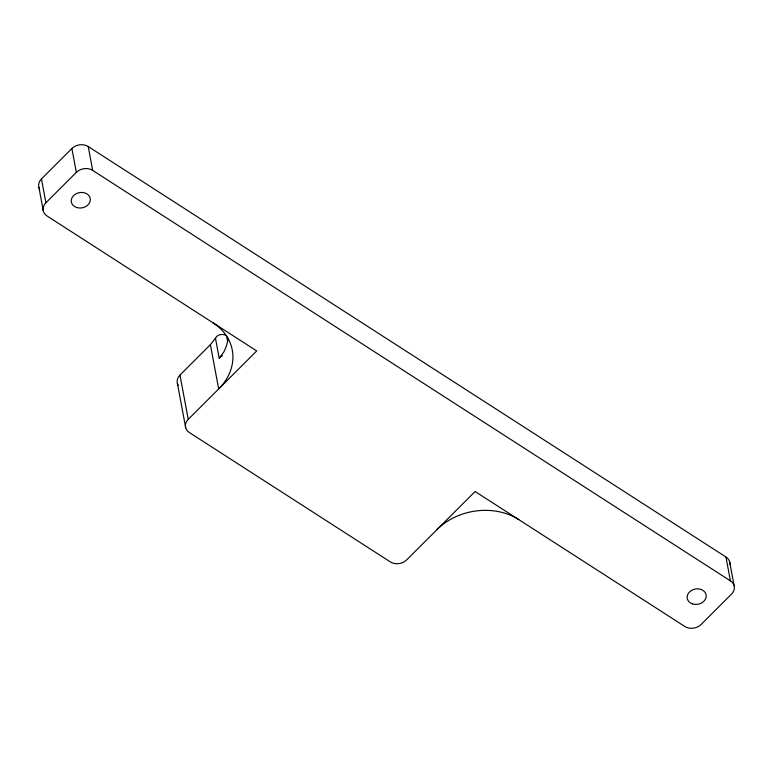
<?xml version="1.0" encoding="UTF-8"?>
<svg xmlns="http://www.w3.org/2000/svg" width="773" height="773" viewBox="0 0 773 773"><rect width="100%" height="100%" fill="white"/><g stroke="black" fill="none" stroke-linecap="round" stroke-linejoin="round"><path stroke-width="1.16" d="M178.205 385.341A11.653 9.363 -10.6 0 1 179.964 375.06L210.391 344.652L217.145 336.091A7.005 5.633 -10.6 0 1 224.305 334.757L225.813 335.424M215.396 337.82L219.223 358.266L223.832 351.976A58.265 46.834 -10.6 0 0 228.093 338.516M39.684 189.211A11.653 9.363 -10.6 0 1 41.452 178.93L71.879 148.522A11.653 9.363 -10.6 0 1 88.219 146.551L725.953 557.004A11.653 9.363 -10.6 0 1 729.886 564.686M188.254 419.343L256.713 350.942L47.047 215.996A11.653 9.363 -10.6 0 1 45.916 202.777L76.343 172.369A11.653 9.363 -10.6 0 1 92.683 170.398L730.417 580.852A11.653 9.363 -10.6 0 1 731.548 594.07L701.121 624.478A11.653 9.363 -10.6 0 1 684.781 626.449L475.115 491.512L406.656 559.913A11.653 9.363 -10.6 0 1 390.317 561.884L189.385 432.561A11.653 9.363 -10.6 0 1 188.254 419.343L179.964 375.06M219.223 358.266L220.972 356.527A7.005 5.633 -10.6 0 1 222.402 355.686M729.635 561.758L734.099 585.605M725.953 557.004L730.417 580.852M226.557 335.753L227.62 341.434M210.391 344.652L218.682 388.945A58.265 46.834 -10.6 0 0 213.029 322.824M177.413 383.524L185.704 427.807M88.219 146.551L92.683 170.398M71.879 148.522L76.343 172.369M41.452 178.93L45.916 202.777M38.901 187.395L43.365 211.242M437.083 529.505A58.265 46.834 -10.6 0 1 518.799 519.62M692.482 603.877A9.614 7.73 -10.6 0 0 706.213 595.471A9.614 7.73 -10.6 0 0 691.342 590.524A9.614 7.73 -10.6 0 0 692.482 603.877M76.585 207.483A9.614 7.73 -10.6 0 0 90.315 199.067A9.614 7.73 -10.6 0 0 75.445 194.12A9.614 7.73 -10.6 0 0 76.585 207.483"/></g></svg>
